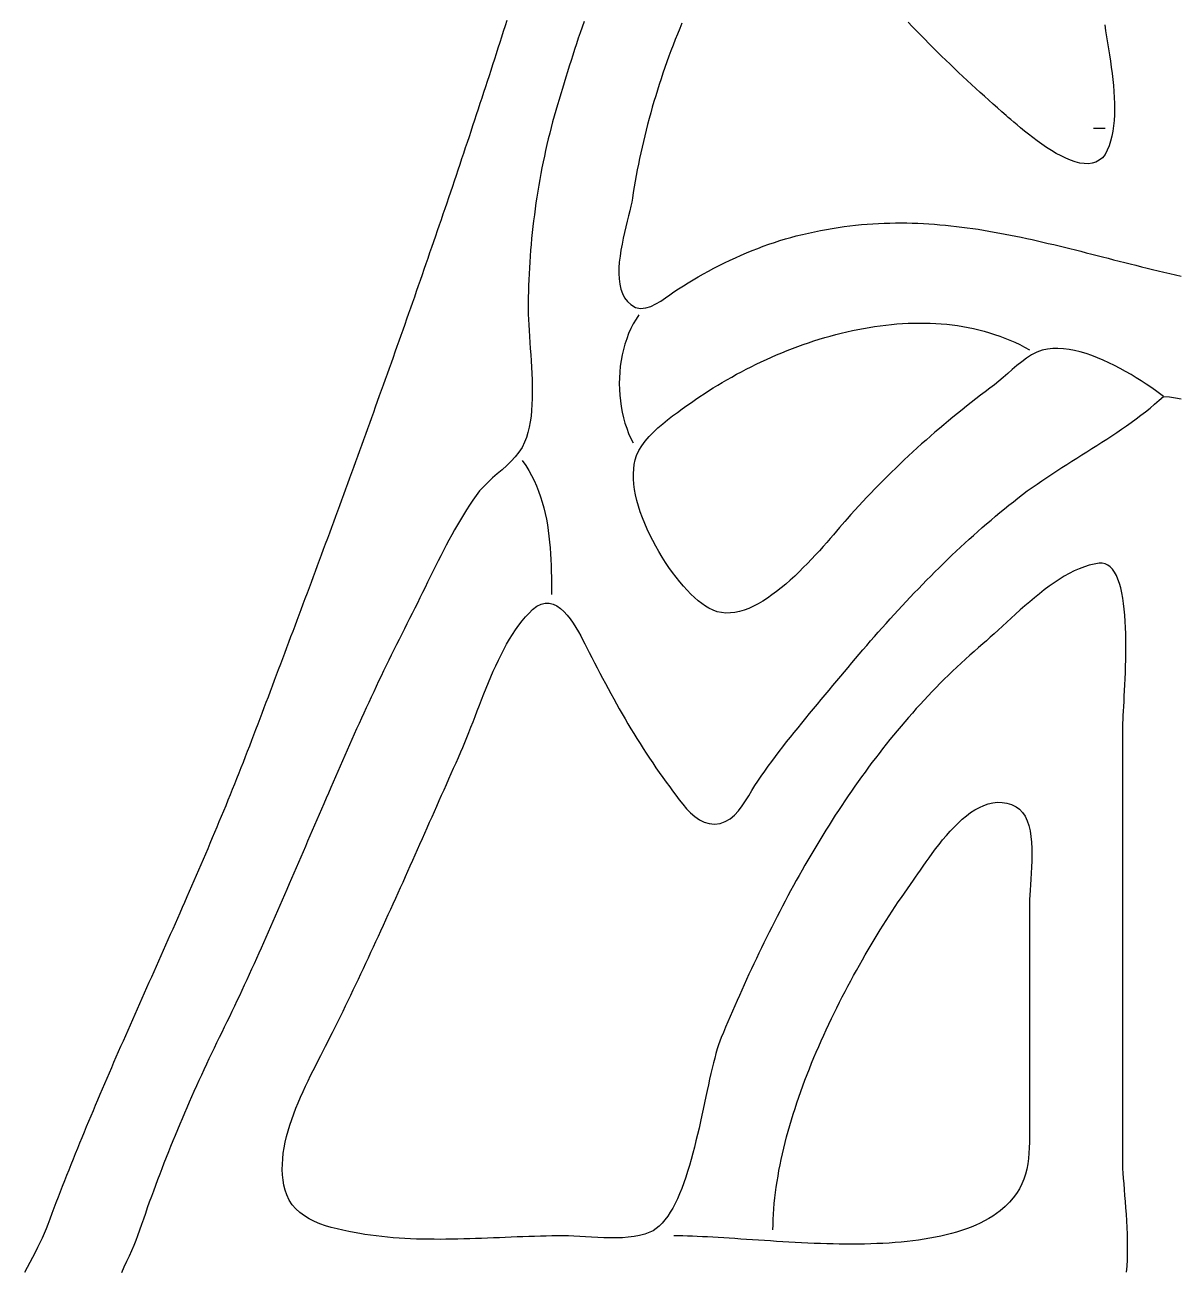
# Model space of a CAD drawing. Header units: millimetres. Extents: x 11 to 803, y 3 to 1113.
# Drawn here: x 218.2 to 415.7, y 201.4 to 414.6 of the extents above; entities that cross this region are included whole.
import ezdxf

# ---------------------------------------------------------------- set-up
doc = ezdxf.new("R2010")
doc.units = ezdxf.units.MM
doc.layers.add('0_0_0', color=3, linetype='Continuous')

msp = doc.modelspace()

# ---------------------------------------------------------------- linework, layer by layer
at = {"layer": '0_0_0'}
for points in [[(218.18, 200.68), (218.65, 201.55), (219.11, 202.42), (219.56, 203.27), (220, 204.11), (220.42, 204.95), (220.82, 205.77), (221.2, 206.58), (221.56, 207.37), (221.88, 208.15), (222.18, 208.92), (222.53, 209.85), (222.88, 210.79), (223.23, 211.72), (223.58, 212.66), (223.94, 213.59), (224.3, 214.52), (224.66, 215.46), (225.02, 216.39), (225.39, 217.32), (225.76, 218.25), (226.13, 219.17), (226.5, 220.1), (226.87, 221.03), (227.25, 221.96), (227.63, 222.88), (228.01, 223.81), (228.39, 224.73), (228.77, 225.65), (229.15, 226.58), (229.54, 227.5), (229.93, 228.42), (230.32, 229.34), (230.71, 230.27), (231.1, 231.19), (231.49, 232.11), (231.89, 233.03), (232.28, 233.95), (232.68, 234.86), (233.08, 235.78), (233.47, 236.7), (233.87, 237.62), (234.27, 238.54), (234.67, 239.45), (235.08, 240.37), (235.48, 241.29), (235.88, 242.2), (236.29, 243.12), (236.69, 244.04), (237.1, 244.95), (237.5, 245.87), (237.91, 246.78), (238.31, 247.7), (238.72, 248.61), (239.13, 249.53), (239.53, 250.45), (239.94, 251.36), (240.35, 252.28), (240.75, 253.19), (241.16, 254.11), (241.57, 255.02), (241.97, 255.94), (242.38, 256.85), (242.79, 257.77), (243.19, 258.68), (243.6, 259.6), (244, 260.52), (244.41, 261.43), (244.81, 262.35), (245.22, 263.27), (245.62, 264.18), (246.02, 265.1), (246.42, 266.02), (246.82, 266.94), (247.22, 267.85), (247.62, 268.77), (248.02, 269.69), (248.41, 270.61), (248.81, 271.53), (249.2, 272.45), (249.6, 273.37), (249.99, 274.29), (250.38, 275.22), (250.77, 276.14), (251.15, 277.06), (251.54, 277.98), (251.92, 278.91), (252.31, 279.83), (252.69, 280.76), (253.07, 281.68), (253.44, 282.61), (253.82, 283.54), (254.19, 284.46), (254.57, 285.39), (254.94, 286.32), (255.3, 287.25), (255.67, 288.18), (256.03, 289.12), (256.39, 290.05), (256.75, 290.98), (257.11, 291.92), (257.47, 292.85), (257.82, 293.79), (258.18, 294.72), (258.53, 295.66), (258.89, 296.59), (259.24, 297.53), (259.59, 298.46), (259.95, 299.4), (260.3, 300.33), (260.66, 301.27), (261.01, 302.21), (261.36, 303.14), (261.72, 304.08), (262.07, 305.01), (262.42, 305.95), (262.78, 306.89), (263.13, 307.82), (263.48, 308.76), (263.83, 309.7), (264.18, 310.63), (264.54, 311.57), (264.89, 312.51), (265.24, 313.45), (265.59, 314.38), (265.94, 315.32), (266.29, 316.26), (266.64, 317.2), (266.99, 318.13), (267.34, 319.07), (267.69, 320.01), (268.04, 320.95), (268.39, 321.89), (268.73, 322.82), (269.08, 323.76), (269.43, 324.7), (269.78, 325.64), (270.13, 326.58), (270.47, 327.52), (270.82, 328.46), (271.17, 329.4), (271.51, 330.34), (271.86, 331.28), (272.2, 332.22), (272.55, 333.16), (272.89, 334.1), (273.24, 335.04), (273.58, 335.98), (273.93, 336.92), (274.27, 337.86), (274.61, 338.8), (274.95, 339.74), (275.3, 340.68), (275.64, 341.62), (275.98, 342.56), (276.32, 343.5), (276.66, 344.44), (277, 345.38), (277.34, 346.33), (277.68, 347.27), (278.02, 348.21), (278.36, 349.15), (278.7, 350.09), (279.04, 351.04), (279.38, 351.98), (279.71, 352.92), (280.05, 353.86), (280.39, 354.81), (280.72, 355.75), (281.06, 356.69), (281.4, 357.64), (281.73, 358.58), (282.07, 359.52), (282.4, 360.47), (282.73, 361.41), (283.07, 362.36), (283.4, 363.3), (283.73, 364.24), (284.06, 365.19), (284.39, 366.13), (284.73, 367.08), (285.06, 368.02), (285.39, 368.97), (285.72, 369.91), (286.05, 370.86), (286.37, 371.8), (286.7, 372.75), (287.03, 373.7), (287.36, 374.64), (287.68, 375.59), (288.01, 376.53), (288.34, 377.48), (288.66, 378.43), (288.99, 379.37), (289.31, 380.32), (289.63, 381.27), (289.96, 382.22), (290.28, 383.16), (290.6, 384.11), (290.92, 385.06), (291.24, 386.01), (291.57, 386.95), (291.89, 387.9), (292.2, 388.85), (292.52, 389.8), (292.84, 390.75), (293.16, 391.7), (293.48, 392.65), (293.79, 393.6), (294.11, 394.54), (294.43, 395.49), (294.74, 396.44), (295.05, 397.39), (295.37, 398.34), (295.68, 399.29), (295.99, 400.24), (296.31, 401.2), (296.62, 402.15), (296.93, 403.1), (297.24, 404.05), (297.55, 405), (297.86, 405.95), (298.17, 406.9), (298.47, 407.85), (298.78, 408.81), (299.09, 409.76), (299.39, 410.71), (299.7, 411.66), (300, 412.62), (300.31, 413.57), (300.61, 414.52), (300.91, 415.48)], [(314.1, 415.22), (313.77, 414.26), (313.44, 413.3), (313.12, 412.34), (312.8, 411.38), (312.49, 410.43), (312.18, 409.47), (311.88, 408.51), (311.57, 407.56), (311.28, 406.6), (310.98, 405.65), (310.69, 404.7), (310.4, 403.75), (310.11, 402.8), (309.83, 401.86), (309.54, 400.92), (309.26, 399.96), (308.99, 398.99), (308.72, 398.03), (308.46, 397.05), (308.21, 396.07), (307.97, 395.09), (307.74, 394.11), (307.51, 393.12), (307.3, 392.13), (307.09, 391.13), (306.89, 390.13), (306.69, 389.13), (306.51, 388.13), (306.33, 387.12), (306.17, 386.11), (306.01, 385.1), (305.85, 384.09), (305.71, 383.08), (305.58, 382.06), (305.45, 381.05), (305.33, 380.03), (305.22, 379.02), (305.12, 378), (305.02, 376.99), (304.93, 375.98), (304.86, 374.96), (304.79, 373.95), (304.73, 372.94), (304.67, 371.93), (304.63, 370.92), (304.59, 369.92), (304.56, 368.91), (304.54, 367.91), (304.53, 366.91), (304.52, 365.92), (304.53, 365.04), (304.56, 364.13), (304.61, 363.18), (304.67, 362.2), (304.73, 361.2), (304.8, 360.18), (304.88, 359.13), (304.96, 358.07), (305.03, 357), (305.09, 355.93), (305.15, 354.85), (305.19, 353.77), (305.22, 352.7), (305.23, 351.63), (305.21, 350.58), (305.17, 349.54), (305.11, 348.52), (305.01, 347.53), (304.87, 346.56), (304.7, 345.63), (304.48, 344.72), (304.23, 343.86), (303.92, 343.04), (303.49, 342.17), (302.94, 341.34), (302.31, 340.55), (301.6, 339.79), (300.84, 339.06), (300.04, 338.34), (299.23, 337.63), (298.42, 336.92), (297.64, 336.2), (296.89, 335.46), (296.19, 334.7), (295.58, 333.91), (295.02, 333.1), (294.47, 332.28), (293.94, 331.45), (293.41, 330.61), (292.9, 329.76), (292.39, 328.9), (291.89, 328.03), (291.4, 327.15), (290.92, 326.27), (290.45, 325.38), (289.98, 324.48), (289.52, 323.58), (289.06, 322.68), (288.61, 321.78), (288.16, 320.87), (287.71, 319.97), (287.27, 319.06), (286.83, 318.16), (286.39, 317.25), (285.95, 316.35), (285.51, 315.45), (285.07, 314.56), (284.62, 313.67), (284.18, 312.79), (283.73, 311.92), (283.28, 311.02), (282.83, 310.13), (282.38, 309.24), (281.93, 308.34), (281.48, 307.44), (281.04, 306.55), (280.6, 305.65), (280.17, 304.75), (279.73, 303.84), (279.3, 302.94), (278.87, 302.04), (278.44, 301.13), (278.02, 300.23), (277.59, 299.32), (277.17, 298.41), (276.75, 297.51), (276.34, 296.6), (275.92, 295.69), (275.51, 294.78), (275.1, 293.87), (274.68, 292.95), (274.28, 292.04), (273.87, 291.13), (273.46, 290.21), (273.06, 289.3), (272.65, 288.38), (272.25, 287.47), (271.85, 286.55), (271.45, 285.64), (271.05, 284.72), (270.65, 283.8), (270.25, 282.88), (269.85, 281.97), (269.46, 281.05), (269.06, 280.13), (268.67, 279.21), (268.27, 278.29), (267.88, 277.37), (267.48, 276.46), (267.09, 275.54), (266.69, 274.62), (266.3, 273.7), (265.9, 272.78), (265.51, 271.86), (265.11, 270.94), (264.72, 270.02), (264.32, 269.11), (263.93, 268.19), (263.53, 267.27), (263.14, 266.35), (262.74, 265.44), (262.34, 264.52), (261.94, 263.6), (261.54, 262.69), (261.14, 261.77), (260.74, 260.86), (260.34, 259.94), (259.94, 259.03), (259.53, 258.11), (259.13, 257.2), (258.72, 256.29), (258.31, 255.38), (257.9, 254.47), (257.49, 253.56), (257.08, 252.65), (256.66, 251.74), (256.24, 250.83), (255.83, 249.93), (255.41, 249.02), (254.98, 248.11), (254.56, 247.21), (254.13, 246.31), (253.7, 245.41), (253.27, 244.51), (252.84, 243.61), (252.4, 242.71), (251.96, 241.81), (251.52, 240.92), (251.08, 240.01), (250.63, 239.09), (250.19, 238.18), (249.75, 237.26), (249.32, 236.34), (248.89, 235.41), (248.46, 234.49), (248.03, 233.56), (247.61, 232.62), (247.19, 231.69), (246.77, 230.76), (246.36, 229.82), (245.95, 228.88), (245.55, 227.94), (245.14, 226.99), (244.75, 226.05), (244.35, 225.1), (243.96, 224.15), (243.57, 223.2), (243.18, 222.25), (242.8, 221.3), (242.42, 220.34), (242.05, 219.39), (241.68, 218.43), (241.31, 217.48), (240.95, 216.52), (240.59, 215.56), (240.23, 214.6), (239.88, 213.64), (239.53, 212.68), (239.19, 211.72), (238.85, 210.76), (238.51, 209.8), (238.18, 208.84), (237.85, 207.88), (237.52, 206.92), (237.23, 206.11), (236.88, 205.26), (236.48, 204.37), (236.06, 203.44), (235.62, 202.5), (235.17, 201.53), (234.74, 200.56)], [(330.91, 414.95), (330.52, 414.01), (330.13, 413.07), (329.76, 412.12), (329.39, 411.17), (329.02, 410.21), (328.67, 409.25), (328.32, 408.29), (327.98, 407.32), (327.65, 406.36), (327.32, 405.39), (327.01, 404.42), (326.7, 403.44), (326.4, 402.47), (326.1, 401.49), (325.82, 400.51), (325.54, 399.54), (325.28, 398.56), (325.02, 397.58), (324.76, 396.6), (324.52, 395.62), (324.29, 394.64), (324.06, 393.66), (323.84, 392.68), (323.63, 391.71), (323.43, 390.73), (323.24, 389.76), (323.06, 388.78), (322.88, 387.81), (322.72, 386.85), (322.56, 385.88), (322.41, 384.92), (322.3, 384.25), (322.14, 383.52), (321.96, 382.72), (321.75, 381.86), (321.52, 380.96), (321.29, 380.01), (321.06, 379.03), (320.83, 378.03), (320.62, 377.02), (320.43, 375.99), (320.28, 374.97), (320.16, 373.96), (320.09, 372.96), (320.07, 372), (320.11, 371.06), (320.23, 370.17), (320.42, 369.33), (320.7, 368.55), (321.07, 367.84), (321.55, 367.2), (322.13, 366.65), (322.95, 366.18), (323.81, 366.01), (324.68, 366.09), (325.56, 366.35), (326.44, 366.77), (327.28, 367.27), (328.09, 367.82), (328.84, 368.36), (329.52, 368.84), (330.32, 369.37), (331.14, 369.9), (331.98, 370.42), (332.83, 370.93), (333.7, 371.44), (334.59, 371.93), (335.48, 372.42), (336.39, 372.9), (337.3, 373.37), (338.23, 373.83), (339.16, 374.27), (340.1, 374.71), (341.05, 375.13), (342, 375.53), (342.95, 375.93), (343.9, 376.3), (344.86, 376.66), (345.81, 377.01), (346.76, 377.33), (347.71, 377.64), (348.65, 377.93), (349.59, 378.19), (350.52, 378.44), (351.57, 378.7), (352.6, 378.94), (353.63, 379.17), (354.66, 379.37), (355.68, 379.56), (356.69, 379.74), (357.7, 379.9), (358.71, 380.04), (359.7, 380.17), (360.7, 380.28), (361.69, 380.38), (362.68, 380.46), (363.66, 380.53), (364.63, 380.58), (365.61, 380.62), (366.58, 380.65), (367.54, 380.67), (368.51, 380.67), (369.47, 380.66), (370.42, 380.64), (371.38, 380.61), (372.33, 380.57), (373.27, 380.51), (374.22, 380.45), (375.16, 380.37), (376.1, 380.28), (377.04, 380.19), (377.98, 380.08), (378.91, 379.97), (379.84, 379.85), (380.78, 379.72), (381.71, 379.58), (382.63, 379.43), (383.56, 379.28), (384.49, 379.11), (385.42, 378.94), (386.34, 378.77), (387.27, 378.59), (388.19, 378.4), (389.11, 378.21), (390.04, 378.01), (390.96, 377.81), (391.89, 377.6), (392.81, 377.38), (393.74, 377.17), (394.67, 376.95), (395.6, 376.72), (396.52, 376.5), (397.45, 376.27), (398.39, 376.03), (399.32, 375.8), (400.25, 375.56), (401.19, 375.32), (402.13, 375.08), (403.07, 374.84), (404.01, 374.6), (404.96, 374.36), (405.9, 374.12), (406.85, 373.88), (407.81, 373.64), (408.76, 373.4), (409.72, 373.16), (410.69, 372.92), (411.65, 372.69), (412.62, 372.46), (413.59, 372.23), (414.57, 372), (415.55, 371.78), (416.54, 371.55)], [(403.42, 414.65), (403.58, 413.64), (403.75, 412.62), (403.92, 411.58), (404.09, 410.54), (404.25, 409.49), (404.41, 408.43), (404.55, 407.38), (404.69, 406.32), (404.81, 405.27), (404.91, 404.23), (405, 403.2), (405.06, 402.17), (405.1, 401.17), (405.1, 400.17), (405.08, 399.2), (405.03, 398.25), (404.94, 397.32), (404.81, 396.43), (404.64, 395.56), (404.43, 394.72), (404.18, 393.92), (403.87, 393.15), (403.48, 392.43), (403.02, 391.85), (402.5, 391.41), (401.92, 391.1), (401.29, 390.9), (400.62, 390.82), (399.9, 390.84), (399.15, 390.95), (398.37, 391.15), (397.58, 391.42), (396.76, 391.76), (395.93, 392.16), (395.1, 392.6), (394.27, 393.1), (393.45, 393.62), (392.64, 394.17), (391.85, 394.73), (391.08, 395.3), (390.35, 395.87), (389.65, 396.43), (388.99, 396.97), (388.38, 397.49), (387.82, 397.97), (387.32, 398.4), (386.89, 398.78), (386.52, 399.1), (385.79, 399.75), (385.05, 400.41), (384.31, 401.06), (383.56, 401.73), (382.82, 402.4), (382.08, 403.07), (381.34, 403.74), (380.59, 404.42), (379.85, 405.11), (379.11, 405.79), (378.37, 406.49), (377.63, 407.18), (376.9, 407.88), (376.16, 408.59), (375.43, 409.3), (374.7, 410.01), (373.98, 410.73), (373.25, 411.45), (372.54, 412.18), (371.82, 412.91), (371.11, 413.64), (370.41, 414.38), (369.71, 415.12)], [(401.52, 396.92), (403.52, 396.92)], [(323.52, 364.92), (323.02, 364.17), (322.56, 363.38), (322.14, 362.55), (321.76, 361.7), (321.42, 360.81), (321.12, 359.9), (320.86, 358.97), (320.65, 358.02), (320.47, 357.06), (320.33, 356.08), (320.24, 355.09), (320.18, 354.1), (320.16, 353.1), (320.19, 352.11), (320.25, 351.12), (320.35, 350.14), (320.49, 349.16), (320.66, 348.2), (320.88, 347.26), (321.13, 346.34), (321.42, 345.44), (321.75, 344.57), (322.12, 343.72), (322.52, 342.92)], [(407.15, 200.71), (407.25, 201.73), (407.31, 202.79), (407.35, 203.87), (407.36, 204.98), (407.35, 206.1), (407.32, 207.23), (407.27, 208.37), (407.21, 209.5), (407.14, 210.62), (407.06, 211.72), (406.98, 212.81), (406.9, 213.86), (406.82, 214.88), (406.74, 215.86), (406.67, 216.79), (406.61, 217.67), (406.56, 218.48), (406.53, 219.24), (406.52, 219.92), (406.52, 293.92), (406.53, 294.35), (406.55, 294.88), (406.57, 295.48), (406.61, 296.16), (406.65, 296.91), (406.69, 297.71), (406.74, 298.58), (406.79, 299.49), (406.84, 300.45), (406.89, 301.45), (406.93, 302.48), (406.97, 303.54), (407.01, 304.62), (407.03, 305.72), (407.05, 306.83), (407.06, 307.94), (407.05, 309.05), (407.03, 310.16), (406.99, 311.25), (406.94, 312.32), (406.86, 313.37), (406.77, 314.39), (406.66, 315.38), (406.52, 316.32), (406.36, 317.21), (406.17, 318.06), (405.95, 318.84), (405.7, 319.56), (405.42, 320.21), (405.11, 320.78), (404.77, 321.27), (404.38, 321.67), (403.96, 321.98), (403.51, 322.19), (403.01, 322.3), (402.47, 322.29), (401.63, 322.16), (400.78, 321.96), (399.93, 321.69), (399.07, 321.36), (398.21, 320.98), (397.35, 320.54), (396.49, 320.05), (395.63, 319.51), (394.77, 318.94), (393.91, 318.34), (393.06, 317.71), (392.22, 317.05), (391.38, 316.37), (390.56, 315.68), (389.75, 314.98), (388.94, 314.28), (388.15, 313.57), (387.38, 312.87), (386.63, 312.17), (385.89, 311.49), (385.17, 310.83), (384.47, 310.2), (383.8, 309.59), (383.15, 309.01), (382.52, 308.48), (381.76, 307.83), (381.01, 307.17), (380.26, 306.51), (379.52, 305.84), (378.78, 305.17), (378.05, 304.48), (377.33, 303.8), (376.61, 303.1), (375.9, 302.4), (375.2, 301.7), (374.5, 300.99), (373.81, 300.27), (373.12, 299.55), (372.44, 298.82), (371.77, 298.08), (371.1, 297.35), (370.43, 296.6), (369.78, 295.85), (369.12, 295.1), (368.48, 294.34), (367.84, 293.57), (367.2, 292.8), (366.57, 292.03), (365.95, 291.25), (365.33, 290.47), (364.71, 289.68), (364.11, 288.88), (363.5, 288.09), (362.91, 287.29), (362.31, 286.48), (361.73, 285.67), (361.14, 284.86), (360.57, 284.04), (360, 283.22), (359.43, 282.39), (358.87, 281.56), (358.31, 280.73), (357.76, 279.89), (357.21, 279.06), (356.67, 278.21), (356.13, 277.37), (355.6, 276.52), (355.07, 275.66), (354.54, 274.81), (354.02, 273.95), (353.51, 273.09), (353, 272.23), (352.49, 271.36), (351.99, 270.49), (351.5, 269.62), (351, 268.74), (350.51, 267.87), (350.03, 266.99), (349.55, 266.11), (349.07, 265.22), (348.6, 264.34), (348.13, 263.45), (347.67, 262.56), (347.21, 261.67), (346.76, 260.78), (346.3, 259.89), (345.85, 258.99), (345.41, 258.1), (344.97, 257.2), (344.53, 256.3), (344.1, 255.4), (343.67, 254.5), (343.24, 253.6), (342.82, 252.69), (342.4, 251.79), (341.99, 250.89), (341.58, 249.98), (341.17, 249.08), (340.76, 248.17), (340.36, 247.26), (339.96, 246.36), (339.57, 245.45), (339.17, 244.54), (338.78, 243.64), (338.4, 242.73), (338.02, 241.82), (337.64, 240.92), (337.4, 240.33), (337.18, 239.68), (336.95, 238.97), (336.73, 238.22), (336.52, 237.42), (336.3, 236.58), (336.09, 235.69), (335.87, 234.77), (335.65, 233.81), (335.44, 232.83), (335.22, 231.82), (335, 230.79), (334.77, 229.74), (334.54, 228.67), (334.31, 227.59), (334.07, 226.51), (333.83, 225.41), (333.57, 224.32), (333.31, 223.23), (333.04, 222.15), (332.77, 221.08), (332.48, 220.02), (332.18, 218.98), (331.87, 217.96), (331.55, 216.96), (331.21, 215.99), (330.87, 215.05), (330.5, 214.14), (330.13, 213.28), (329.74, 212.45), (329.33, 211.68), (328.9, 210.95), (328.46, 210.27), (327.99, 209.65), (327.51, 209.09), (327.01, 208.59), (326.49, 208.16), (325.95, 207.8), (325.38, 207.52), (324.53, 207.21), (323.63, 206.96), (322.68, 206.78), (321.7, 206.66), (320.68, 206.58), (319.64, 206.55), (318.59, 206.55), (317.53, 206.58), (316.47, 206.62), (315.41, 206.68), (314.38, 206.75), (313.36, 206.81), (312.37, 206.86), (311.43, 206.9), (310.52, 206.92), (309.55, 206.91), (308.58, 206.9), (307.59, 206.88), (306.61, 206.86), (305.61, 206.83), (304.62, 206.8), (303.62, 206.77), (302.61, 206.73), (301.6, 206.69), (300.59, 206.65), (299.58, 206.6), (298.56, 206.56), (297.55, 206.52), (296.53, 206.48), (295.51, 206.44), (294.49, 206.41), (293.47, 206.38), (292.45, 206.36), (291.43, 206.34), (290.42, 206.32), (289.4, 206.31), (288.39, 206.32), (287.38, 206.32), (286.37, 206.34), (285.36, 206.37), (284.36, 206.41), (283.36, 206.46), (282.37, 206.52), (281.38, 206.59), (280.4, 206.68), (279.42, 206.78), (278.45, 206.9), (277.48, 207.03), (276.52, 207.17), (275.63, 207.32), (274.69, 207.48), (273.73, 207.66), (272.74, 207.86), (271.74, 208.09), (270.75, 208.35), (269.76, 208.65), (268.8, 209), (267.87, 209.39), (266.98, 209.84), (266.14, 210.34), (265.37, 210.91), (264.67, 211.55), (264.06, 212.26), (263.54, 213.06), (263.13, 213.93), (262.85, 214.76), (262.63, 215.62), (262.47, 216.49), (262.38, 217.38), (262.33, 218.28), (262.35, 219.2), (262.41, 220.13), (262.51, 221.07), (262.66, 222.03), (262.86, 222.99), (263.08, 223.95), (263.35, 224.92), (263.64, 225.89), (263.96, 226.86), (264.31, 227.83), (264.68, 228.79), (265.07, 229.75), (265.48, 230.7), (265.9, 231.65), (266.33, 232.58), (266.77, 233.5), (267.21, 234.4), (267.65, 235.29), (268.09, 236.16), (268.52, 237.02), (268.95, 237.85), (269.37, 238.65), (269.77, 239.43), (270.16, 240.19), (270.52, 240.92), (270.97, 241.82), (271.42, 242.73), (271.87, 243.63), (272.32, 244.54), (272.76, 245.45), (273.2, 246.36), (273.64, 247.28), (274.08, 248.19), (274.52, 249.11), (274.96, 250.02), (275.39, 250.94), (275.83, 251.86), (276.26, 252.78), (276.69, 253.7), (277.12, 254.63), (277.55, 255.55), (277.98, 256.47), (278.41, 257.4), (278.84, 258.32), (279.26, 259.25), (279.69, 260.18), (280.11, 261.1), (280.53, 262.03), (280.95, 262.96), (281.38, 263.89), (281.8, 264.82), (282.22, 265.75), (282.63, 266.68), (283.05, 267.61), (283.47, 268.54), (283.89, 269.47), (284.3, 270.4), (284.72, 271.33), (285.13, 272.27), (285.55, 273.2), (285.96, 274.13), (286.38, 275.06), (286.79, 275.99), (287.2, 276.92), (287.62, 277.85), (288.03, 278.78), (288.44, 279.71), (288.85, 280.64), (289.27, 281.57), (289.68, 282.5), (290.09, 283.43), (290.5, 284.36), (290.91, 285.29), (291.33, 286.22), (291.74, 287.14), (292.15, 288.07), (292.56, 288.99), (292.97, 289.92), (293.32, 290.7), (293.66, 291.53), (294.01, 292.38), (294.36, 293.25), (294.71, 294.15), (295.07, 295.07), (295.42, 296.01), (295.79, 296.96), (296.16, 297.92), (296.54, 298.89), (296.92, 299.87), (297.31, 300.85), (297.71, 301.82), (298.12, 302.8), (298.54, 303.76), (298.97, 304.72), (299.42, 305.66), (299.87, 306.59), (300.34, 307.5), (300.83, 308.39), (301.32, 309.25), (301.84, 310.09), (302.37, 310.89), (302.92, 311.66), (303.48, 312.39), (304.07, 313.09), (304.67, 313.74), (305.29, 314.34), (306.03, 314.92), (306.76, 315.28), (307.46, 315.44), (308.15, 315.43), (308.81, 315.26), (309.45, 314.96), (310.06, 314.53), (310.65, 314), (311.21, 313.4), (311.74, 312.73), (312.24, 312.02), (312.71, 311.28), (313.15, 310.54), (313.55, 309.82), (313.91, 309.12), (314.24, 308.48), (314.52, 307.92), (314.98, 307.01), (315.44, 306.12), (315.9, 305.22), (316.36, 304.33), (316.83, 303.44), (317.29, 302.56), (317.76, 301.68), (318.23, 300.8), (318.71, 299.93), (319.19, 299.06), (319.67, 298.19), (320.16, 297.33), (320.65, 296.47), (321.14, 295.61), (321.64, 294.76), (322.15, 293.9), (322.66, 293.06), (323.18, 292.21), (323.71, 291.37), (324.24, 290.53), (324.78, 289.69), (325.33, 288.86), (325.89, 288.03), (326.45, 287.2), (327.02, 286.38), (327.6, 285.55), (328.2, 284.73), (328.8, 283.92), (329.3, 283.23), (329.84, 282.49), (330.41, 281.71), (331.03, 280.94), (331.68, 280.18), (332.38, 279.47), (333.11, 278.84), (333.89, 278.3), (334.71, 277.89), (335.57, 277.63), (336.48, 277.55), (337.43, 277.67), (338.34, 277.99), (339.17, 278.47), (339.92, 279.1), (340.61, 279.84), (341.24, 280.66), (341.82, 281.53), (342.37, 282.42), (342.9, 283.3), (343.4, 284.14), (343.9, 284.92), (344.49, 285.77), (345.1, 286.63), (345.71, 287.47), (346.32, 288.31), (346.95, 289.15), (347.58, 289.98), (348.22, 290.81), (348.86, 291.63), (349.51, 292.45), (350.16, 293.26), (350.82, 294.07), (351.47, 294.88), (352.14, 295.69), (352.8, 296.5), (353.47, 297.3), (354.13, 298.1), (354.8, 298.9), (355.47, 299.71), (356.14, 300.51), (356.81, 301.31), (357.47, 302.11), (358.14, 302.92), (358.76, 303.67), (359.39, 304.43), (360.03, 305.19), (360.67, 305.94), (361.31, 306.7), (361.96, 307.46), (362.61, 308.21), (363.27, 308.97), (363.93, 309.72), (364.59, 310.48), (365.26, 311.23), (365.93, 311.98), (366.61, 312.73), (367.29, 313.48), (367.98, 314.23), (368.66, 314.97), (369.36, 315.71), (370.05, 316.45), (370.75, 317.19), (371.46, 317.92), (372.16, 318.65), (372.87, 319.38), (373.59, 320.1), (374.3, 320.82), (375.03, 321.53), (375.75, 322.24), (376.48, 322.95), (377.21, 323.65), (377.94, 324.34), (378.68, 325.04), (379.42, 325.72), (380.16, 326.4), (380.91, 327.08), (381.66, 327.74), (382.41, 328.41), (383.16, 329.06), (383.92, 329.71), (384.68, 330.35), (385.45, 330.99), (386.21, 331.62), (386.98, 332.24), (387.75, 332.85), (388.52, 333.46), (389.33, 334.08), (390.15, 334.69), (390.98, 335.29), (391.81, 335.87), (392.65, 336.45), (393.5, 337.02), (394.34, 337.58), (395.2, 338.14), (396.05, 338.69), (396.91, 339.24), (397.77, 339.78), (398.63, 340.33), (399.5, 340.87), (400.36, 341.41), (401.22, 341.96), (402.08, 342.5), (402.93, 343.05), (403.79, 343.6), (404.64, 344.16), (405.48, 344.72), (406.32, 345.29), (407.16, 345.87), (407.98, 346.46), (408.8, 347.06), (409.61, 347.67), (410.42, 348.29), (411.21, 348.92), (411.99, 349.57), (412.76, 350.24), (413.52, 350.92), (412.84, 351.42), (412.11, 351.94), (411.35, 352.48), (410.54, 353.02), (409.7, 353.57), (408.83, 354.12), (407.94, 354.66), (407.02, 355.19), (406.08, 355.71), (405.13, 356.21), (404.16, 356.68), (403.18, 357.13), (402.2, 357.54), (401.21, 357.92), (400.22, 358.25), (399.24, 358.54), (398.26, 358.78), (397.3, 358.96), (396.35, 359.08), (395.41, 359.14), (394.5, 359.12), (393.61, 359.04), (392.68, 358.83), (391.77, 358.49), (390.89, 358.03), (390.03, 357.49), (389.19, 356.87), (388.37, 356.21), (387.57, 355.52), (386.79, 354.82), (386.02, 354.14), (385.26, 353.5), (384.52, 352.91), (383.72, 352.32), (382.92, 351.71), (382.12, 351.11), (381.32, 350.49), (380.53, 349.88), (379.74, 349.25), (378.95, 348.62), (378.17, 347.99), (377.39, 347.35), (376.61, 346.71), (375.84, 346.06), (375.07, 345.41), (374.3, 344.75), (373.54, 344.09), (372.78, 343.42), (372.02, 342.75), (371.27, 342.07), (370.52, 341.39), (369.78, 340.71), (369.04, 340.02), (368.31, 339.32), (367.58, 338.62), (366.86, 337.92), (366.14, 337.21), (365.42, 336.5), (364.71, 335.78), (364.01, 335.07), (363.31, 334.34), (362.62, 333.61), (361.93, 332.88), (361.25, 332.15), (360.57, 331.41), (359.9, 330.66), (359.24, 329.92), (358.84, 329.46), (358.4, 328.95), (357.93, 328.4), (357.42, 327.81), (356.89, 327.19), (356.33, 326.54), (355.74, 325.86), (355.12, 325.16), (354.49, 324.45), (353.82, 323.73), (353.14, 323), (352.44, 322.27), (351.72, 321.54), (350.99, 320.81), (350.24, 320.1), (349.48, 319.4), (348.71, 318.72), (347.93, 318.07), (347.14, 317.44), (346.35, 316.85), (345.55, 316.3), (344.75, 315.79), (343.95, 315.32), (343.15, 314.91), (342.35, 314.55), (341.55, 314.25), (340.76, 314.02), (339.98, 313.86), (339.21, 313.77), (338.44, 313.75), (337.69, 313.82), (336.95, 313.98), (336.23, 314.23), (335.52, 314.57), (334.93, 314.94), (334.32, 315.37), (333.7, 315.86), (333.07, 316.41), (332.44, 317.01), (331.8, 317.66), (331.16, 318.36), (330.53, 319.11), (329.9, 319.89), (329.28, 320.71), (328.67, 321.56), (328.08, 322.44), (327.5, 323.35), (326.94, 324.28), (326.4, 325.22), (325.88, 326.19), (325.39, 327.16), (324.93, 328.14), (324.51, 329.13), (324.12, 330.11), (323.76, 331.1), (323.45, 332.08), (323.18, 333.04), (322.96, 334), (322.78, 334.94), (322.66, 335.86), (322.59, 336.75), (322.57, 337.62), (322.62, 338.46), (322.72, 339.26), (322.89, 340.02), (323.13, 340.75), (323.53, 341.61), (324.03, 342.45), (324.62, 343.26), (325.28, 344.04), (326.01, 344.8), (326.78, 345.53), (327.6, 346.23), (328.43, 346.91), (329.28, 347.56), (330.13, 348.18), (330.96, 348.77), (331.76, 349.34), (332.52, 349.88), (333.24, 350.38), (333.98, 350.88), (334.72, 351.38), (335.48, 351.87), (336.25, 352.36), (337.03, 352.84), (337.82, 353.31), (338.62, 353.78), (339.44, 354.24), (340.26, 354.7), (341.09, 355.14), (341.93, 355.58), (342.78, 356.01), (343.64, 356.44), (344.5, 356.85), (345.38, 357.25), (346.26, 357.65), (347.15, 358.03), (348.04, 358.41), (348.94, 358.77), (349.85, 359.13), (350.77, 359.47), (351.68, 359.8), (352.61, 360.12), (353.54, 360.42), (354.47, 360.72), (355.41, 361), (356.35, 361.27), (357.29, 361.52), (358.24, 361.76), (359.19, 361.99), (360.14, 362.2), (361.09, 362.4), (362.05, 362.58), (363, 362.75), (363.96, 362.9), (364.92, 363.04), (365.87, 363.16), (366.83, 363.26), (367.79, 363.34), (368.75, 363.41), (369.7, 363.46), (370.65, 363.49), (371.6, 363.5), (372.55, 363.5), (373.5, 363.47), (374.44, 363.43), (375.38, 363.36), (376.32, 363.28), (377.25, 363.17), (378.18, 363.05), (379.1, 362.9), (380.02, 362.73), (380.94, 362.54), (381.84, 362.33), (382.74, 362.09), (383.64, 361.84), (384.53, 361.56), (385.41, 361.25), (386.28, 360.92), (387.15, 360.57), (388, 360.2), (388.85, 359.79), (389.69, 359.37), (390.52, 358.92)], [(413.52, 350.92), (414.56, 350.82), (415.56, 350.67), (416.54, 350.48)], [(303.52, 339.92), (304.1, 339.08), (304.62, 338.22), (305.11, 337.35), (305.55, 336.46), (305.95, 335.56), (306.32, 334.64), (306.65, 333.71), (306.94, 332.76), (307.2, 331.81), (307.43, 330.85), (307.64, 329.88), (307.81, 328.9), (307.96, 327.91), (308.09, 326.92), (308.2, 325.92), (308.29, 324.92), (308.36, 323.92), (308.41, 322.91), (308.46, 321.91), (308.49, 320.9), (308.5, 319.9), (308.52, 318.9), (308.52, 317.91), (308.52, 316.92)], [(346.52, 207.92), (346.54, 208.82), (346.56, 209.72), (346.61, 210.63), (346.67, 211.55), (346.75, 212.48), (346.85, 213.41), (346.96, 214.34), (347.08, 215.28), (347.22, 216.22), (347.38, 217.17), (347.55, 218.12), (347.73, 219.07), (347.93, 220.03), (348.14, 220.99), (348.37, 221.95), (348.61, 222.92), (348.86, 223.89), (349.12, 224.85), (349.4, 225.83), (349.69, 226.8), (349.99, 227.77), (350.3, 228.74), (350.62, 229.72), (350.95, 230.69), (351.29, 231.67), (351.64, 232.64), (352.01, 233.61), (352.38, 234.58), (352.76, 235.55), (353.15, 236.52), (353.55, 237.49), (353.95, 238.45), (354.37, 239.41), (354.79, 240.37), (355.22, 241.33), (355.66, 242.28), (356.1, 243.23), (356.55, 244.18), (357.01, 245.12), (357.47, 246.05), (357.94, 246.99), (358.41, 247.91), (358.89, 248.83), (359.37, 249.75), (359.86, 250.66), (360.35, 251.57), (360.85, 252.46), (361.35, 253.35), (361.85, 254.24), (362.36, 255.11), (362.86, 255.98), (363.37, 256.84), (363.89, 257.7), (364.4, 258.54), (364.92, 259.38), (365.43, 260.2), (365.95, 261.02), (366.47, 261.83), (366.99, 262.63), (367.5, 263.42), (368.02, 264.19), (368.54, 264.96), (369.06, 265.72), (369.57, 266.46), (370.09, 267.19), (370.6, 267.92), (370.97, 268.45), (371.38, 269.03), (371.82, 269.67), (372.28, 270.34), (372.78, 271.05), (373.3, 271.78), (373.84, 272.53), (374.41, 273.3), (375.01, 274.07), (375.62, 274.83), (376.26, 275.59), (376.91, 276.32), (377.58, 277.04), (378.27, 277.72), (378.98, 278.37), (379.69, 278.97), (380.43, 279.51), (381.17, 280), (381.93, 280.42), (382.69, 280.76), (383.46, 281.03), (384.24, 281.2), (385.03, 281.28), (385.82, 281.26), (386.61, 281.13), (387.41, 280.88), (388.21, 280.51), (388.82, 280.08), (389.34, 279.53), (389.77, 278.88), (390.12, 278.13), (390.4, 277.29), (390.61, 276.39), (390.76, 275.43), (390.87, 274.42), (390.92, 273.38), (390.94, 272.32), (390.93, 271.25), (390.89, 270.18), (390.83, 269.14), (390.77, 268.12), (390.7, 267.14), (390.63, 266.22), (390.58, 265.37), (390.54, 264.6), (390.52, 263.92), (390.52, 227.92), (390.53, 226.9), (390.54, 225.9), (390.54, 224.91), (390.54, 223.93), (390.53, 222.97), (390.49, 222.02), (390.43, 221.08), (390.34, 220.16), (390.21, 219.26), (390.04, 218.37), (389.81, 217.5), (389.53, 216.65), (389.19, 215.81), (388.78, 215), (388.3, 214.2), (387.73, 213.43), (387.09, 212.67), (386.34, 211.94), (385.5, 211.23), (384.87, 210.76), (384.21, 210.31), (383.52, 209.89), (382.8, 209.49), (382.06, 209.11), (381.3, 208.76), (380.51, 208.43), (379.69, 208.12), (378.86, 207.83), (378, 207.56), (377.13, 207.31), (376.23, 207.08), (375.32, 206.86), (374.39, 206.67), (373.44, 206.49), (372.48, 206.33), (371.5, 206.19), (370.51, 206.06), (369.51, 205.94), (368.5, 205.84), (367.47, 205.76), (366.44, 205.68), (365.39, 205.62), (364.34, 205.58), (363.28, 205.54), (362.21, 205.51), (361.14, 205.5), (360.07, 205.49), (358.99, 205.49), (357.9, 205.5), (356.82, 205.52), (355.74, 205.55), (354.65, 205.58), (353.57, 205.62), (352.49, 205.67), (351.41, 205.72), (350.33, 205.77), (349.26, 205.83), (348.2, 205.89), (347.14, 205.96), (346.09, 206.03), (345.05, 206.09), (344.02, 206.16), (343, 206.23), (341.99, 206.3), (340.99, 206.37), (340, 206.44), (339.03, 206.5), (338.07, 206.56), (337.13, 206.62), (336.21, 206.68), (335.3, 206.73), (334.41, 206.77), (333.54, 206.82), (332.7, 206.85), (331.87, 206.88), (331.06, 206.9), (330.28, 206.91), (329.52, 206.92)]]:
    msp.add_lwpolyline(points, dxfattribs=at)

doc.saveas('drawing.dxf')
